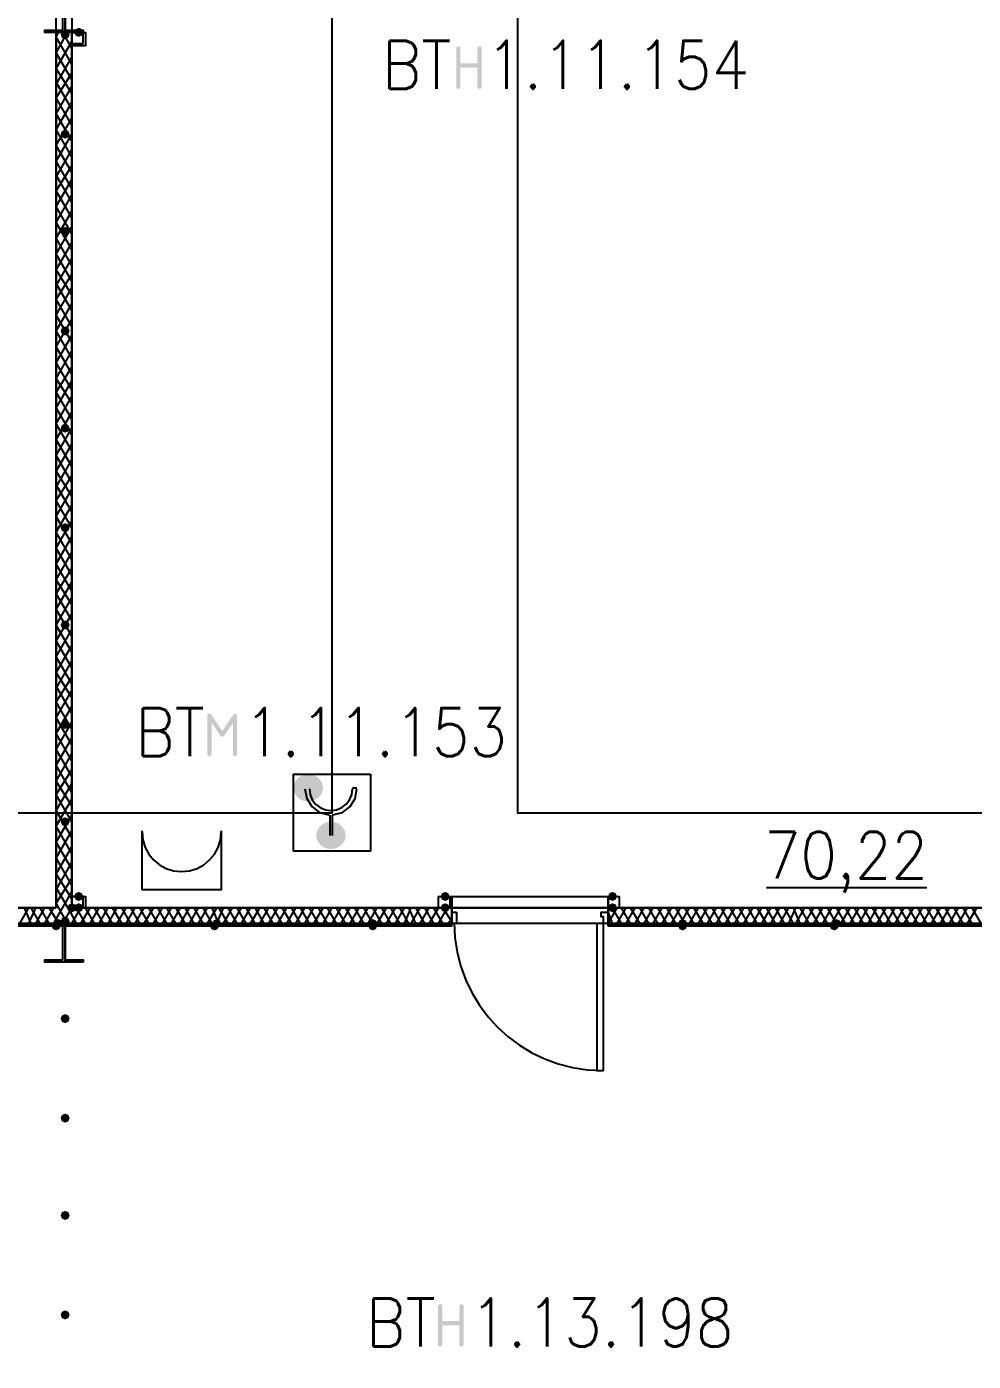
# Model space of a CAD drawing. Header units: millimetres. Extents: x 0 to 420, y 0 to 297.
# Drawn here: x 328.08 to 345.8, y 179.26 to 204.24 of the extents above; entities that cross this region are included whole.
import ezdxf

# ---------------------------------------------------------------- set-up
doc = ezdxf.new("R2010")
doc.units = ezdxf.units.MM
doc.layers.get('0').update_dxf_attribs({"linetype": 'CONTINUOUS'})
doc.styles.get("Standard").update_dxf_attribs({"font": 'STANDARD'})

msp = doc.modelspace()

# ---------------------------------------------------------------- hatches: boundary and pattern name
at = {"true_color": 0x000007}
for points in [[(328.887667, 204.089), (328.862796, 204.029204), (328.803, 204.004333), (328.743204, 204.029204), (328.718333, 204.089), (328.743204, 204.148796), (328.803, 204.173667), (328.862796, 204.148796)], [(329.141667, 204.131333), (329.116796, 204.071537), (329.057, 204.046667), (328.997204, 204.071537), (328.972333, 204.131333), (328.997204, 204.191129), (329.057, 204.216), (329.116796, 204.191129)], [(336.121374, 203.112687), (336.121374, 203.829267), (336.131365, 203.859032), (336.161613, 203.868954), (336.191379, 203.859032), (336.2013, 203.829267), (336.2013, 203.550352), (336.519352, 203.550352), (336.519352, 203.829267), (336.529274, 203.859032), (336.559039, 203.868954), (336.58908, 203.859032), (336.599278, 203.829267), (336.599278, 203.112687), (336.58908, 203.082921), (336.559039, 203.072999), (336.529274, 203.082921), (336.519352, 203.112687), (336.519352, 203.470977), (336.2013, 203.470977), (336.2013, 203.112687), (336.191379, 203.082921), (336.161613, 203.072999), (336.131365, 203.082921)], [(328.887667, 202.226333), (328.862796, 202.166537), (328.803, 202.141667), (328.743204, 202.166537), (328.718333, 202.226333), (328.743204, 202.286129), (328.803, 202.311), (328.862796, 202.286129)], [(328.887667, 200.406), (328.862796, 200.346204), (328.803, 200.321333), (328.743204, 200.346204), (328.718333, 200.406), (328.743204, 200.465796), (328.803, 200.490667), (328.862796, 200.465796)], [(328.887667, 198.543333), (328.862796, 198.483537), (328.803, 198.458667), (328.743204, 198.483537), (328.718333, 198.543333), (328.743204, 198.603129), (328.803, 198.628), (328.862796, 198.603129)], [(328.887667, 196.723), (328.862796, 196.663204), (328.803, 196.638333), (328.743204, 196.663204), (328.718333, 196.723), (328.743204, 196.782796), (328.803, 196.807667), (328.862796, 196.782796)], [(328.887667, 194.860333), (328.862796, 194.800537), (328.803, 194.775667), (328.743204, 194.800537), (328.718333, 194.860333), (328.743204, 194.920129), (328.803, 194.945), (328.862796, 194.920129)], [(328.887667, 193.04), (328.862796, 192.980204), (328.803, 192.955333), (328.743204, 192.980204), (328.718333, 193.04), (328.743204, 193.099796), (328.803, 193.124667), (328.862796, 193.099796)], [(331.982299, 191.380621), (332.012065, 191.370699), (332.021987, 191.340933), (332.021987, 190.624353), (332.012065, 190.594588), (331.982299, 190.584666), (331.952534, 190.594588), (331.942612, 190.624353), (331.942612, 191.209744), (331.780003, 190.966658), (331.743623, 190.942956), (331.70614, 190.966658), (331.544634, 191.209744), (331.544634, 190.624353), (331.534712, 190.594588), (331.504947, 190.584666), (331.474699, 190.594588), (331.464708, 190.624353), (331.464708, 191.340933), (331.474699, 191.370699), (331.504947, 191.380621), (331.539673, 191.360777), (331.743623, 191.054853), (331.948675, 191.362982)], [(328.887667, 191.177333), (328.862796, 191.117537), (328.803, 191.092667), (328.743204, 191.117537), (328.718333, 191.177333), (328.743204, 191.237129), (328.803, 191.262), (328.862796, 191.237129)], [(328.887667, 189.357), (328.862796, 189.297204), (328.803, 189.272333), (328.743204, 189.297204), (328.718333, 189.357), (328.743204, 189.416796), (328.803, 189.441667), (328.862796, 189.416796)], [(329.014667, 187.748333), (328.989796, 187.688538), (328.93, 187.663667), (328.870204, 187.688538), (328.845333, 187.748333), (328.870204, 187.808129), (328.93, 187.833), (328.989796, 187.808129)], [(329.141667, 187.96), (329.116796, 187.900204), (329.057, 187.875333), (328.997204, 187.900204), (328.972333, 187.96), (328.997204, 188.019796), (329.057, 188.044667), (329.116796, 188.019796)], [(329.141667, 187.748333), (329.116796, 187.688538), (329.057, 187.663667), (328.997204, 187.688538), (328.972333, 187.748333), (328.997204, 187.808129), (329.057, 187.833), (329.116796, 187.808129)], [(335.999667, 187.96), (335.974796, 187.900204), (335.915, 187.875333), (335.855204, 187.900204), (335.830333, 187.96), (335.855204, 188.019796), (335.915, 188.044667), (335.974796, 188.019796)], [(335.999667, 187.748333), (335.974796, 187.688538), (335.915, 187.663667), (335.855204, 187.688538), (335.830333, 187.748333), (335.855204, 187.808129), (335.915, 187.833), (335.974796, 187.808129)], [(339.132333, 187.96), (339.107462, 187.900204), (339.047667, 187.875333), (338.987871, 187.900204), (338.963, 187.96), (338.987871, 188.019796), (339.047667, 188.044667), (339.107462, 188.019796)], [(339.132333, 187.748333), (339.107462, 187.688538), (339.047667, 187.663667), (338.987871, 187.688538), (338.963, 187.748333), (338.987871, 187.808129), (339.047667, 187.833), (339.107462, 187.808129)], [(328.887667, 187.494333), (328.862796, 187.434537), (328.803, 187.409667), (328.743204, 187.434537), (328.718333, 187.494333), (328.743204, 187.554129), (328.803, 187.579), (328.862796, 187.554129)], [(328.887667, 185.674), (328.862796, 185.614204), (328.803, 185.589333), (328.743204, 185.614204), (328.718333, 185.674), (328.743204, 185.733796), (328.803, 185.758667), (328.862796, 185.733796)], [(328.887667, 183.811333), (328.862796, 183.751537), (328.803, 183.726667), (328.743204, 183.751537), (328.718333, 183.811333), (328.743204, 183.871129), (328.803, 183.896), (328.862796, 183.871129)], [(328.887667, 181.991), (328.862796, 181.931204), (328.803, 181.906333), (328.743204, 181.931204), (328.718333, 181.991), (328.743204, 182.050796), (328.803, 182.075667), (328.862796, 182.050796)], [(335.782708, 179.575353), (335.782708, 180.291933), (335.792699, 180.321699), (335.822947, 180.331621), (335.852712, 180.321699), (335.862634, 180.291933), (335.862634, 180.013018), (336.180685, 180.013018), (336.180685, 180.291933), (336.190607, 180.321699), (336.220373, 180.331621), (336.250414, 180.321699), (336.260612, 180.291933), (336.260612, 179.575353), (336.250414, 179.545588), (336.220373, 179.535666), (336.190607, 179.545588), (336.180685, 179.575353), (336.180685, 179.933643), (335.862634, 179.933643), (335.862634, 179.575353), (335.852712, 179.545588), (335.822947, 179.535666), (335.792699, 179.545588)], [(328.887667, 180.128333), (328.862796, 180.068537), (328.803, 180.043667), (328.743204, 180.068537), (328.718333, 180.128333), (328.743204, 180.188129), (328.803, 180.213), (328.862796, 180.188129)]]:
    msp.add_hatch(color=0, dxfattribs=at).paths.add_polyline_path(points, flags=0)
at = {"true_color": 0x000001}
h = msp.add_hatch(color=0, dxfattribs=at)
edge = h.paths.add_edge_path(flags=0)
edge.add_ellipse((333.353834, 189.991999), major_axis=(0.275167, 0), ratio=0.923077, start_angle=0, end_angle=360)
h = msp.add_hatch(color=0, dxfattribs=at)
edge = h.paths.add_edge_path(flags=0)
edge.add_ellipse((333.777167, 189.102999), major_axis=(0.275167, 0), ratio=0.923077, start_angle=0, end_angle=360)
at = {"true_color": 0x000007}
h = msp.add_hatch(color=0, dxfattribs=at)
h.paths.add_polyline_path([(328.633667, 187.452), (321.564, 187.452), (328.633667, 187.409667)], flags=0)
h.paths.add_polyline_path([(321.564, 187.452), (328.633667, 187.409667), (321.564, 187.409667)], flags=0)
at = {"true_color": 0x0000fe}
for points in [[(328.718333, 187.409667), (328.693463, 187.349871), (328.633667, 187.325), (328.573871, 187.349871), (328.549, 187.409667), (328.573871, 187.469462), (328.633667, 187.494333), (328.693462, 187.469463)], [(328.718333, 187.409667), (328.693463, 187.349871), (328.633667, 187.325), (328.573871, 187.349871), (328.549, 187.409667), (328.573871, 187.469462), (328.633667, 187.494333), (328.693462, 187.469463)], [(328.760667, 187.452), (328.735796, 187.392204), (328.676, 187.367333), (328.616204, 187.392204), (328.591333, 187.452), (328.616204, 187.511796), (328.676, 187.536667), (328.735796, 187.511796)], [(328.760667, 187.452), (328.735796, 187.392204), (328.676, 187.367333), (328.616204, 187.392204), (328.591333, 187.452), (328.616204, 187.511796), (328.676, 187.536667), (328.735796, 187.511796)], [(331.681667, 187.409667), (331.656796, 187.349871), (331.597, 187.325), (331.537204, 187.349871), (331.512333, 187.409667), (331.537204, 187.469462), (331.597, 187.494333), (331.656796, 187.469463)], [(331.724, 187.452), (331.699129, 187.392204), (331.639333, 187.367333), (331.579538, 187.392204), (331.554667, 187.452), (331.579537, 187.511796), (331.639333, 187.536667), (331.699129, 187.511796)], [(334.645, 187.452), (334.620129, 187.392204), (334.560333, 187.367333), (334.500538, 187.392204), (334.475667, 187.452), (334.500537, 187.511796), (334.560333, 187.536667), (334.620129, 187.511796)], [(334.645, 187.409667), (334.620129, 187.349871), (334.560333, 187.325), (334.500538, 187.349871), (334.475667, 187.409667), (334.500537, 187.469462), (334.560333, 187.494333), (334.620129, 187.469463)], [(340.444667, 187.452), (340.419796, 187.392204), (340.36, 187.367333), (340.300204, 187.392204), (340.275333, 187.452), (340.300204, 187.511796), (340.36, 187.536667), (340.419796, 187.511796)], [(340.444667, 187.409667), (340.419796, 187.349871), (340.36, 187.325), (340.300204, 187.349871), (340.275333, 187.409667), (340.300204, 187.469462), (340.36, 187.494333), (340.419796, 187.469463)], [(343.281, 187.409667), (343.256129, 187.349871), (343.196333, 187.325), (343.136537, 187.349871), (343.111667, 187.409667), (343.136537, 187.469462), (343.196333, 187.494333), (343.256129, 187.469463)], [(343.323333, 187.452), (343.298463, 187.392204), (343.238667, 187.367333), (343.178871, 187.392204), (343.154, 187.452), (343.178871, 187.511796), (343.238667, 187.536667), (343.298462, 187.511796)]]:
    msp.add_hatch(color=0, dxfattribs=at).paths.add_polyline_path(points, flags=0)
at = {"true_color": 0x000007}
h = msp.add_hatch(color=0, dxfattribs=at)
h.paths.add_polyline_path([(336.042, 187.452), (328.676, 187.452), (336.042, 187.409667)], flags=0)
h.paths.add_polyline_path([(328.676, 187.452), (336.042, 187.409667), (328.676, 187.409667)], flags=0)
h = msp.add_hatch(color=0, dxfattribs=at)
h.paths.add_polyline_path([(346.032667, 187.452), (338.963, 187.452), (346.032667, 187.409667)], flags=0)
h.paths.add_polyline_path([(338.963, 187.452), (346.032667, 187.409667), (338.963, 187.409667)], flags=0)

# ---------------------------------------------------------------- linework, layer by layer
at = {"color": 0, "true_color": 0x00002b}
for points in [[(328.633667, 187.748333), (328.633667, 222.25), (311.531, 222.25), (311.531, 187.748333)], [(346.032667, 222.25), (328.93, 222.25), (328.93, 187.748333), (346.032667, 187.748333)]]:
    msp.add_lwpolyline(points, close=True, dxfattribs=at)
at = {"color": 0, "true_color": 0x000001}
for points in [[(319.870667, 189.526333), (333.078667, 189.526333), (333.798334, 189.526333), (333.798334, 204.977999), (337.269667, 204.977999), (337.269667, 189.526333), (351.112667, 189.526333), (351.112667, 204.977999), (354.668667, 204.977999), (354.668667, 189.526333), (368.723334, 189.526333)], [(333.290334, 189.97228), (333.324489, 189.791438), (333.419434, 189.64063), (333.562171, 189.53394), (333.739702, 189.485447)], [(333.375005, 189.972492), (333.388569, 189.867236), (333.428339, 189.770715), (333.491597, 189.687665), (333.575622, 189.622819), (333.67367, 189.582195), (333.777171, 189.568653), (333.880672, 189.582195), (333.97872, 189.622819), (334.062746, 189.687665), (334.126003, 189.770715), (334.165773, 189.867236), (334.179338, 189.972492)], [(333.814611, 189.485443), (333.992159, 189.533936), (334.134894, 189.640626), (334.229829, 189.791433), (334.263979, 189.972276)], [(334.179334, 189.991999), (334.264, 189.991999)], [(333.756, 189.483999), (333.756, 189.102999)], [(333.798334, 189.483999), (333.798334, 189.102999)]]:
    msp.add_lwpolyline(points, dxfattribs=at)
at = {"color": 0, "true_color": 0x000007}
for points in [[(329.141667, 204.131333), (328.422, 204.131333), (328.422, 204.173667), (328.760667, 204.173667), (328.760667, 204.808667), (328.422, 204.808667), (328.422, 204.851), (329.141667, 204.851), (329.141667, 204.808667), (328.803, 204.808667), (328.803, 204.173667), (329.141667, 204.173667)], [(329.184, 203.877333), (328.93, 203.877333), (328.93, 204.131333), (329.184, 204.131333)], [(329.141667, 203.919667), (329.141667, 204.131333), (328.93, 204.131333), (328.93, 203.919667)], [(329.184, 187.748333), (328.93, 187.748333), (328.93, 187.96), (329.184, 187.96)], [(329.141667, 187.748333), (329.141667, 187.96), (328.93, 187.96), (328.93, 187.748333)], [(335.788, 187.96), (335.999667, 187.96), (335.999667, 187.748333), (335.788, 187.748333), (335.788, 187.96), (336.042, 187.96), (336.042, 187.748333), (335.788, 187.748333)], [(338.963, 187.96), (339.174667, 187.96), (339.174667, 187.748333), (338.963, 187.748333), (338.963, 187.96), (339.174667, 187.96), (339.174667, 187.748333), (338.963, 187.748333)], [(336.126667, 187.663667), (336.126667, 187.579), (336.126667, 187.452), (336.042, 187.452), (336.042, 187.663667)], [(338.963, 187.663667), (338.963, 187.452), (338.878333, 187.452), (338.878333, 187.579), (338.836, 187.579), (338.836, 187.663667)], [(328.633667, 187.452), (321.564, 187.452), (328.633667, 187.409667)], [(321.564, 187.452), (328.633667, 187.409667), (321.564, 187.409667)], [(321.564, 187.409667), (321.564, 187.452), (328.633667, 187.452), (328.633667, 187.409667), (321.564, 187.409667), (328.633667, 187.409667), (328.633667, 187.452), (321.564, 187.452)], [(329.141667, 186.732333), (328.422, 186.732333), (328.422, 186.774667), (328.760667, 186.774667), (328.760667, 187.409667), (328.422, 187.409667), (328.422, 187.452), (329.141667, 187.452), (329.141667, 187.409667), (328.803, 187.409667), (328.803, 186.774667), (329.141667, 186.774667)], [(336.042, 187.452), (328.676, 187.452), (336.042, 187.409667)], [(328.676, 187.452), (336.042, 187.409667), (328.676, 187.409667)], [(336.042, 187.452), (328.676, 187.452), (328.676, 187.409667), (336.042, 187.409667)], [(336.042, 187.452), (328.676, 187.452), (328.676, 187.409667), (336.042, 187.409667)], [(338.878333, 184.700333), (338.878333, 187.452), (338.751333, 187.452), (338.751333, 184.700333)], [(346.032667, 187.452), (338.963, 187.452), (346.032667, 187.409667)], [(338.963, 187.452), (346.032667, 187.409667), (338.963, 187.409667)], [(338.963, 187.409667), (338.963, 187.452), (346.032667, 187.452), (346.032667, 187.409667), (338.963, 187.409667), (346.032667, 187.409667), (346.032667, 187.452), (338.963, 187.452)]]:
    msp.add_lwpolyline(points, close=True, dxfattribs=at)
for points in [[(328.803, 204.131333), (328.803, 204.851)], [(328.464333, 204.131333), (328.464333, 204.173667)], [(328.633667, 204.131333), (328.633667, 204.173667)], [(328.633667, 204.046667), (328.676, 204.131333)], [(328.633667, 203.750333), (328.845333, 204.131333)], [(328.93, 187.748333), (328.93, 204.131333), (328.633667, 204.131333), (328.633667, 187.748333)], [(328.93, 203.835), (328.760667, 204.131333)], [(328.972333, 204.131333), (328.972333, 204.173667)], [(329.141667, 204.131333), (329.141667, 204.173667)], [(328.93, 203.538667), (328.633667, 204.046667)], [(328.633667, 203.454), (328.93, 203.962)], [(329.057, 203.877333), (329.057, 203.919667)], [(328.93, 203.242333), (328.633667, 203.750333)], [(328.633667, 203.157667), (328.93, 203.665667)], [(328.93, 202.988333), (328.633667, 203.454)], [(328.633667, 202.903667), (328.93, 203.369333)], [(328.93, 202.692), (328.633667, 203.2)], [(328.633667, 202.607333), (328.93, 203.115333)], [(328.93, 202.395667), (328.633667, 202.903667)], [(328.633667, 202.311), (328.93, 202.819)], [(328.93, 202.099333), (328.633667, 202.607333)], [(328.633667, 202.014667), (328.93, 202.522667)], [(328.93, 201.803), (328.633667, 202.311)], [(328.633667, 201.718333), (328.93, 202.226333)], [(328.93, 201.506667), (328.633667, 202.014667)], [(328.633667, 201.422), (328.93, 201.93)], [(328.93, 201.210333), (328.633667, 201.718333)], [(328.633667, 201.168), (328.93, 201.633667)], [(328.93, 200.956333), (328.633667, 201.464333)], [(328.633667, 200.871667), (328.93, 201.379667)], [(328.93, 200.66), (328.633667, 201.168)], [(328.633667, 200.575333), (328.93, 201.083333)], [(328.93, 200.363667), (328.633667, 200.871667)], [(328.633667, 200.279), (328.93, 200.787)], [(328.93, 200.067333), (328.633667, 200.575333)], [(328.633667, 199.982667), (328.93, 200.490667)], [(328.93, 199.771), (328.633667, 200.279)], [(328.633667, 199.686333), (328.93, 200.194333)], [(328.93, 199.474667), (328.633667, 199.982667)], [(328.633667, 199.39), (328.93, 199.898)], [(328.93, 199.220667), (328.633667, 199.686333)], [(328.633667, 199.136), (328.93, 199.601667)], [(328.93, 198.924333), (328.633667, 199.432333)], [(328.633667, 198.839667), (328.93, 199.347667)], [(328.93, 198.628), (328.633667, 199.136)], [(328.633667, 198.543333), (328.93, 199.051333)], [(328.93, 198.331667), (328.633667, 198.839667)], [(328.633667, 198.247), (328.93, 198.755)], [(328.93, 198.035333), (328.633667, 198.543333)], [(328.633667, 197.950667), (328.93, 198.458667)], [(328.93, 197.739), (328.633667, 198.247)], [(328.633667, 197.654333), (328.93, 198.162333)], [(328.93, 197.442667), (328.633667, 197.950667)], [(328.633667, 197.400333), (328.93, 197.866)], [(328.93, 197.188667), (328.633667, 197.654333)], [(328.633667, 197.104), (328.93, 197.612)], [(328.93, 196.892333), (328.633667, 197.400333)], [(328.633667, 196.807667), (328.93, 197.315667)], [(328.93, 196.596), (328.633667, 197.104)], [(328.633667, 196.511333), (328.93, 197.019333)], [(328.93, 196.299667), (328.633667, 196.807667)], [(328.633667, 196.215), (328.93, 196.723)], [(328.93, 196.003333), (328.633667, 196.511333)], [(328.633667, 195.918667), (328.93, 196.426667)], [(328.93, 195.707), (328.633667, 196.215)], [(328.633667, 195.622333), (328.93, 196.130333)], [(328.93, 195.453), (328.633667, 195.918667)], [(328.633667, 195.368333), (328.93, 195.834)], [(328.93, 195.156667), (328.633667, 195.664667)], [(328.633667, 195.072), (328.93, 195.58)], [(328.93, 194.860333), (328.633667, 195.368333)], [(328.633667, 194.775667), (328.93, 195.283667)], [(328.93, 194.564), (328.633667, 195.072)], [(328.633667, 194.479333), (328.93, 194.987333)], [(328.93, 194.267667), (328.633667, 194.775667)], [(328.633667, 194.183), (328.93, 194.691)], [(328.93, 193.971333), (328.633667, 194.479333)], [(328.633667, 193.886667), (328.93, 194.394667)], [(328.93, 193.675), (328.633667, 194.183)], [(328.633667, 193.632667), (328.93, 194.098333)], [(328.93, 193.421), (328.633667, 193.886667)], [(328.633667, 193.336333), (328.93, 193.844333)], [(328.93, 193.124667), (328.633667, 193.632667)], [(328.633667, 193.04), (328.93, 193.548)], [(328.93, 192.828333), (328.633667, 193.336333)], [(328.633667, 192.743667), (328.93, 193.251667)], [(328.93, 192.532), (328.633667, 193.04)], [(328.633667, 192.447333), (328.93, 192.955333)], [(328.93, 192.235667), (328.633667, 192.743667)], [(328.633667, 192.151), (328.93, 192.659)], [(328.93, 191.939333), (328.633667, 192.447333)], [(328.633667, 191.854667), (328.93, 192.362667)], [(328.93, 191.685333), (328.633667, 192.151)], [(328.633667, 191.600667), (328.93, 192.066333)], [(328.93, 191.389), (328.633667, 191.897)], [(328.633667, 191.304333), (328.93, 191.812333)], [(328.93, 191.092667), (328.633667, 191.600667)], [(328.633667, 191.008), (328.93, 191.516)], [(328.93, 190.796333), (328.633667, 191.304333)], [(328.633667, 190.711667), (328.93, 191.219667)], [(328.93, 190.5), (328.633667, 191.008)], [(328.633667, 190.415333), (328.93, 190.923333)], [(328.93, 190.203667), (328.633667, 190.711667)], [(328.633667, 190.119), (328.93, 190.627)], [(328.93, 189.907333), (328.633667, 190.415333)], [(328.633667, 189.865), (328.93, 190.330667)], [(328.93, 189.653333), (328.633667, 190.119)], [(328.633667, 189.568667), (328.93, 190.076667)], [(333.078667, 190.245999), (334.518, 190.245999)], [(328.93, 189.357), (328.633667, 189.865)], [(328.633667, 189.272333), (328.93, 189.780333)], [(328.93, 189.060667), (328.633667, 189.568667)], [(328.633667, 188.976), (328.93, 189.484)], [(328.93, 188.764333), (328.633667, 189.272333)], [(328.633667, 188.679667), (328.93, 189.187667)], [(328.93, 188.468), (328.633667, 188.976)], [(328.633667, 188.383333), (328.93, 188.891333)], [(328.93, 188.171667), (328.633667, 188.679667)], [(328.633667, 188.087), (328.93, 188.595)], [(328.93, 187.917667), (328.633667, 188.383333)], [(328.633667, 187.833), (328.93, 188.298667)], [(328.93, 187.621333), (328.633667, 188.129333)], [(341.926333, 188.129333), (344.932, 188.129333)], [(328.633667, 187.536667), (328.93, 188.044667)], [(328.845333, 187.452), (328.633667, 187.833)], [(336.042, 187.875333), (336.042, 187.96), (337.481333, 187.96)], [(337.481333, 187.748333), (336.042, 187.748333), (336.042, 187.875333)], [(337.481333, 187.96), (338.963, 187.96), (338.963, 187.875333)], [(338.963, 187.875333), (338.963, 187.748333), (337.481333, 187.748333)], [(328.633667, 187.748333), (321.564, 187.748333)], [(327.956333, 187.452), (328.125667, 187.748333)], [(328.168, 187.452), (328.041, 187.748333)], [(328.125667, 187.452), (328.252667, 187.748333)], [(328.337333, 187.452), (328.168, 187.748333)], [(328.252667, 187.452), (328.422, 187.748333)], [(328.506667, 187.452), (328.337333, 187.748333)], [(328.422, 187.452), (328.591333, 187.748333)], [(328.633667, 187.536667), (328.506667, 187.748333)], [(328.760667, 187.452), (328.93, 187.748333)], [(328.93, 187.452), (329.099333, 187.748333)], [(336.042, 187.748333), (328.93, 187.748333)], [(329.014667, 187.452), (328.93, 187.621333)], [(329.184, 187.452), (329.014667, 187.748333)], [(329.099333, 187.452), (329.268667, 187.748333)], [(329.353333, 187.452), (329.184, 187.748333)], [(329.268667, 187.452), (329.438, 187.748333)], [(329.522667, 187.452), (329.353333, 187.748333)], [(329.438, 187.452), (329.607333, 187.748333)], [(329.692, 187.452), (329.522667, 187.748333)], [(329.607333, 187.452), (329.776667, 187.748333)], [(329.861333, 187.452), (329.692, 187.748333)], [(329.776667, 187.452), (329.946, 187.748333)], [(330.030667, 187.452), (329.861333, 187.748333)], [(329.946, 187.452), (330.115333, 187.748333)], [(330.2, 187.452), (330.030667, 187.748333)], [(330.115333, 187.452), (330.284667, 187.748333)], [(330.369333, 187.452), (330.2, 187.748333)], [(330.284667, 187.452), (330.454, 187.748333)], [(330.538667, 187.452), (330.369333, 187.748333)], [(330.454, 187.452), (330.623333, 187.748333)], [(330.708, 187.452), (330.538667, 187.748333)], [(330.623333, 187.452), (330.792667, 187.748333)], [(330.877333, 187.452), (330.708, 187.748333)], [(330.792667, 187.452), (330.962, 187.748333)], [(331.046667, 187.452), (330.877333, 187.748333)], [(330.962, 187.452), (331.131333, 187.748333)], [(331.216, 187.452), (331.046667, 187.748333)], [(331.131333, 187.452), (331.300667, 187.748333)], [(331.385333, 187.452), (331.216, 187.748333)], [(331.300667, 187.452), (331.47, 187.748333)], [(331.554667, 187.452), (331.385333, 187.748333)], [(331.47, 187.452), (331.639333, 187.748333)], [(331.681667, 187.452), (331.554667, 187.748333)], [(331.639333, 187.452), (331.766333, 187.748333)], [(331.851, 187.452), (331.681667, 187.748333)], [(331.766333, 187.452), (331.935667, 187.748333)], [(332.020333, 187.452), (331.851, 187.748333)], [(331.935667, 187.452), (332.105, 187.748333)], [(332.189667, 187.452), (332.020333, 187.748333)], [(332.105, 187.452), (332.274333, 187.748333)], [(332.359, 187.452), (332.189667, 187.748333)], [(332.274333, 187.452), (332.443667, 187.748333)], [(332.528333, 187.452), (332.359, 187.748333)], [(332.443667, 187.452), (332.613, 187.748333)], [(332.697667, 187.452), (332.528333, 187.748333)], [(332.613, 187.452), (332.782333, 187.748333)], [(332.867, 187.452), (332.697667, 187.748333)], [(332.782333, 187.452), (332.951667, 187.748333)], [(333.036333, 187.452), (332.867, 187.748333)], [(332.951667, 187.452), (333.121, 187.748333)], [(333.205667, 187.452), (333.036333, 187.748333)], [(333.121, 187.452), (333.290333, 187.748333)], [(333.375, 187.452), (333.205667, 187.748333)], [(333.290333, 187.452), (333.459667, 187.748333)], [(333.544333, 187.452), (333.375, 187.748333)], [(333.459667, 187.452), (333.629, 187.748333)], [(333.713667, 187.452), (333.544333, 187.748333)], [(333.629, 187.452), (333.798333, 187.748333)], [(333.883, 187.452), (333.713667, 187.748333)], [(333.798333, 187.452), (333.967667, 187.748333)], [(334.052333, 187.452), (333.883, 187.748333)], [(333.967667, 187.452), (334.137, 187.748333)], [(334.221667, 187.452), (334.052333, 187.748333)], [(334.137, 187.452), (334.306333, 187.748333)], [(334.391, 187.452), (334.221667, 187.748333)], [(334.306333, 187.452), (334.475667, 187.748333)], [(334.560333, 187.452), (334.391, 187.748333)], [(334.475667, 187.452), (334.645, 187.748333)], [(334.729667, 187.452), (334.560333, 187.748333)], [(334.645, 187.452), (334.814333, 187.748333)], [(334.899, 187.452), (334.729667, 187.748333)], [(334.814333, 187.452), (334.983667, 187.748333)], [(335.068333, 187.452), (334.899, 187.748333)], [(334.983667, 187.452), (335.153, 187.748333)], [(335.237667, 187.452), (335.068333, 187.748333)], [(335.153, 187.452), (335.28, 187.748333)], [(335.364667, 187.452), (335.237667, 187.748333)], [(335.28, 187.452), (335.449333, 187.748333)], [(335.534, 187.452), (335.364667, 187.748333)], [(335.449333, 187.452), (335.618667, 187.748333)], [(335.703333, 187.452), (335.534, 187.748333)], [(335.618667, 187.452), (335.788, 187.748333)], [(335.872667, 187.452), (335.703333, 187.748333)], [(335.788, 187.452), (335.957333, 187.748333)], [(336.042, 187.494333), (335.872667, 187.748333)], [(336.042, 187.452), (336.042, 187.663667), (336.042, 187.748333)], [(336.042, 187.748333), (336.042, 187.663667), (336.042, 187.452), (336.042, 187.663667)], [(338.963, 187.706), (338.963, 187.748333)], [(338.963, 187.452), (339.132333, 187.748333)], [(338.963, 187.452), (338.963, 187.663667), (338.963, 187.748333)], [(338.963, 187.748333), (338.963, 187.663667), (338.963, 187.452), (338.963, 187.663667)], [(346.032667, 187.748333), (338.963, 187.748333)], [(339.047667, 187.452), (338.963, 187.663667)], [(339.217, 187.452), (339.047667, 187.748333)], [(339.132333, 187.452), (339.301667, 187.748333)], [(339.386333, 187.452), (339.217, 187.748333)], [(339.301667, 187.452), (339.471, 187.748333)], [(339.555667, 187.452), (339.386333, 187.748333)], [(339.471, 187.452), (339.640333, 187.748333)], [(339.725, 187.452), (339.555667, 187.748333)], [(339.640333, 187.452), (339.809667, 187.748333)], [(339.894333, 187.452), (339.725, 187.748333)], [(339.809667, 187.452), (339.979, 187.748333)], [(340.063667, 187.452), (339.894333, 187.748333)], [(339.979, 187.452), (340.148333, 187.748333)], [(340.233, 187.452), (340.063667, 187.748333)], [(340.148333, 187.452), (340.317667, 187.748333)], [(340.402333, 187.452), (340.233, 187.748333)], [(340.317667, 187.452), (340.487, 187.748333)], [(340.571667, 187.452), (340.402333, 187.748333)], [(340.487, 187.452), (340.656333, 187.748333)], [(340.741, 187.452), (340.571667, 187.748333)], [(340.656333, 187.452), (340.825667, 187.748333)], [(340.910333, 187.452), (340.741, 187.748333)], [(340.825667, 187.452), (340.995, 187.748333)], [(341.079667, 187.452), (340.910333, 187.748333)], [(340.995, 187.452), (341.164333, 187.748333)], [(341.249, 187.452), (341.079667, 187.748333)], [(341.164333, 187.452), (341.333667, 187.748333)], [(341.418333, 187.452), (341.249, 187.748333)], [(341.333667, 187.452), (341.503, 187.748333)], [(341.587667, 187.452), (341.418333, 187.748333)], [(341.503, 187.452), (341.672333, 187.748333)], [(341.757, 187.452), (341.587667, 187.748333)], [(341.672333, 187.452), (341.841667, 187.748333)], [(341.926333, 187.452), (341.757, 187.748333)], [(341.841667, 187.452), (342.011, 187.748333)], [(342.095667, 187.452), (341.926333, 187.748333)], [(342.011, 187.452), (342.180333, 187.748333)], [(342.265, 187.452), (342.095667, 187.748333)], [(342.180333, 187.452), (342.349667, 187.748333)], [(342.434333, 187.452), (342.265, 187.748333)], [(342.349667, 187.452), (342.476667, 187.748333)], [(342.561333, 187.452), (342.434333, 187.748333)], [(342.476667, 187.452), (342.646, 187.748333)], [(342.730667, 187.452), (342.561333, 187.748333)], [(342.646, 187.452), (342.815333, 187.748333)], [(342.9, 187.452), (342.730667, 187.748333)], [(342.815333, 187.452), (342.984667, 187.748333)], [(343.069333, 187.452), (342.9, 187.748333)], [(342.984667, 187.452), (343.154, 187.748333)], [(343.238667, 187.452), (343.069333, 187.748333)], [(343.154, 187.452), (343.323333, 187.748333)], [(343.408, 187.452), (343.238667, 187.748333)], [(343.323333, 187.452), (343.492667, 187.748333)], [(343.577333, 187.452), (343.408, 187.748333)], [(343.492667, 187.452), (343.662, 187.748333)], [(343.746667, 187.452), (343.577333, 187.748333)], [(343.662, 187.452), (343.831333, 187.748333)], [(343.916, 187.452), (343.746667, 187.748333)], [(343.831333, 187.452), (344.000667, 187.748333)], [(344.085333, 187.452), (343.916, 187.748333)], [(344.000667, 187.452), (344.17, 187.748333)], [(344.254667, 187.452), (344.085333, 187.748333)], [(344.17, 187.452), (344.339333, 187.748333)], [(344.424, 187.452), (344.254667, 187.748333)], [(344.339333, 187.452), (344.508667, 187.748333)], [(344.593333, 187.452), (344.424, 187.748333)], [(344.508667, 187.452), (344.678, 187.748333)], [(344.762667, 187.452), (344.593333, 187.748333)], [(344.678, 187.452), (344.847333, 187.748333)], [(344.932, 187.452), (344.762667, 187.748333)], [(344.847333, 187.452), (345.016667, 187.748333)], [(345.101333, 187.452), (344.932, 187.748333)], [(345.016667, 187.452), (345.186, 187.748333)], [(345.270667, 187.452), (345.101333, 187.748333)], [(345.186, 187.452), (345.355333, 187.748333)], [(345.44, 187.452), (345.270667, 187.748333)], [(345.355333, 187.452), (345.524667, 187.748333)], [(345.609333, 187.452), (345.44, 187.748333)], [(345.524667, 187.452), (345.694, 187.748333)], [(345.778667, 187.452), (345.609333, 187.748333)], [(345.694, 187.452), (345.863333, 187.748333)], [(345.948, 187.452), (345.778667, 187.748333)], [(328.633667, 187.409667), (321.564, 187.409667), (328.633667, 187.452), (321.564, 187.452)], [(321.564, 187.452), (328.633667, 187.452)], [(328.464333, 187.409667), (328.464333, 187.452)], [(328.591333, 187.452), (328.633667, 187.536667)], [(328.676, 187.452), (328.633667, 187.536667)], [(328.633667, 187.409667), (328.633667, 187.452)], [(328.633667, 187.452), (328.93, 187.452)], [(336.042, 187.452), (328.676, 187.452), (336.042, 187.452), (328.676, 187.409667)], [(328.803, 186.732333), (328.803, 187.452)], [(328.93, 187.452), (336.042, 187.452)], [(328.972333, 187.409667), (328.972333, 187.452)], [(329.141667, 187.409667), (329.141667, 187.452)], [(335.957333, 187.452), (336.042, 187.536667)], [(336.084333, 187.473167), (336.098649, 187.189658), (336.140667, 186.91434), (336.208993, 186.648605), (336.302234, 186.393849), (336.418996, 186.151463), (336.557886, 185.922843), (336.717509, 185.709381), (336.896472, 185.512472), (337.093381, 185.333509), (337.306843, 185.173886), (337.535463, 185.034996), (337.777849, 184.918234), (338.032605, 184.824993), (338.29834, 184.756667), (338.573658, 184.714649), (338.857167, 184.700333)], [(346.032667, 187.409667), (338.963, 187.409667), (346.032667, 187.452), (338.963, 187.452)], [(338.963, 187.452), (346.032667, 187.452)], [(328.464333, 186.732333), (328.464333, 186.774667)], [(328.633667, 186.732333), (328.633667, 186.774667)], [(328.972333, 186.732333), (328.972333, 186.774667)], [(329.141667, 186.732333), (329.141667, 186.774667)]]:
    msp.add_lwpolyline(points, dxfattribs=at)
at = {"color": 0, "true_color": 0x000001}
msp.add_lwpolyline([(334.518, 190.245999), (334.518, 188.806666), (333.078667, 188.806666), (333.078667, 190.245999)], close=True, dxfattribs=at)
at = {"color": 0, "true_color": 0x000006}
for points in [[(331.724, 189.187666), (331.724, 188.086999), (330.242334, 188.086999), (330.242334, 189.187666)], [(330.242334, 189.166288), (330.257425, 189.017017), (330.300617, 188.87799), (330.368934, 188.752184), (330.459398, 188.642577), (330.56903, 188.552144), (330.694855, 188.483863), (330.833893, 188.440711), (330.983167, 188.425666), (331.132441, 188.440711), (331.27148, 188.483863), (331.397304, 188.552144), (331.506936, 188.642577), (331.5974, 188.752184), (331.665717, 188.87799), (331.708909, 189.017017), (331.724, 189.166288)]]:
    msp.add_lwpolyline(points, dxfattribs=at)
at = {"color": 0, "true_color": 0x000008}
msp.add_lwpolyline([(380.322667, 140.377333), (380.322667, 187.452), (258.868333, 187.452), (258.868333, 140.377333)], close=True, dxfattribs=at)

# ---------------------------------------------------------------- texts
at = {"color": 0, "true_color": 0x000007, "attachment_point": 1}
for s, insert, char_height, width in [('BT', (334.72968, 203.974567), 0.90157, 1.30226779), ('1.11.154', (336.676986, 203.974567), 0.90157, 3.80662894), ('BT', (330.11532, 191.486233), 0.90157, 1.30226779), ('1.11.153', (332.14734, 191.486233), 0.90157, 3.70645452), ('70,22', (341.884007, 189.170702), 0.872032, 2.76143456), ('BT', (334.433333, 180.437235), 0.90157, 1.30226779), ('1.13.198', (336.380674, 180.437235), 0.90157, 3.90680337)]:
    msp.add_mtext(s, dxfattribs=dict(at, insert=insert, char_height=char_height, width=width))

doc.saveas('drawing.dxf')
